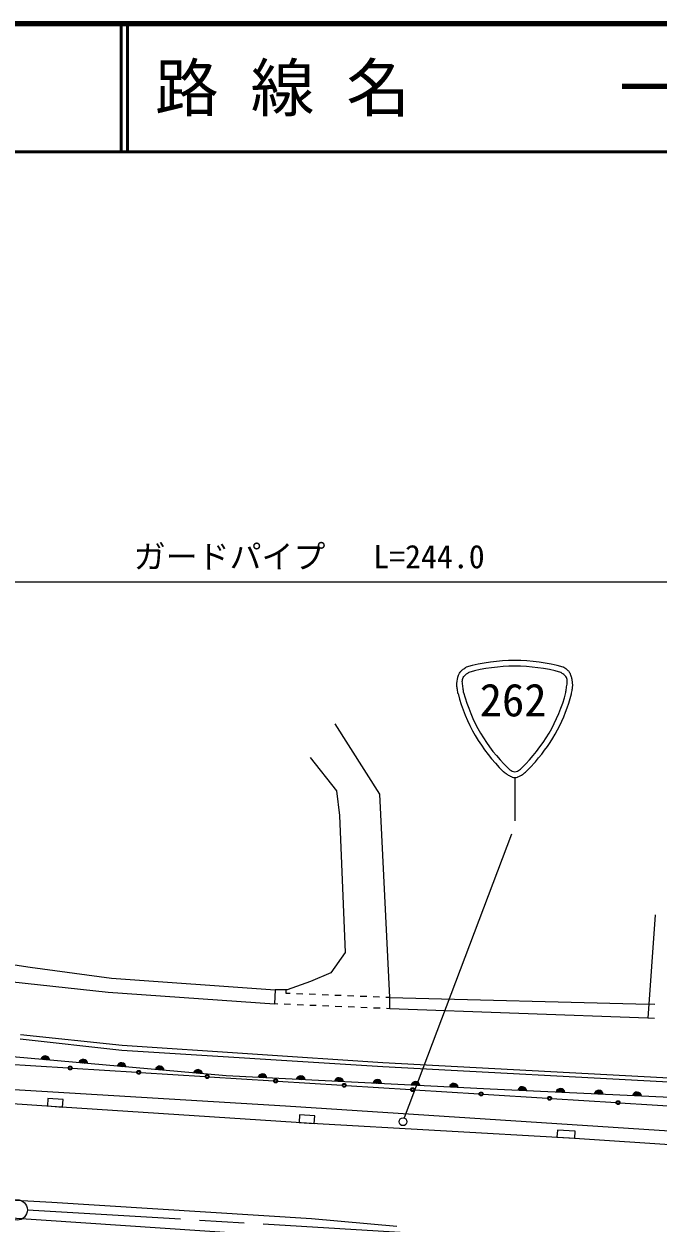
# Model space of a CAD drawing. Units: millimetres, scale not verified. Extents: x 40000 to 680000, y 20000 to 380000.
# Drawn here: x 170134 to 219766, y 286210 to 380000 of the extents above; entities that cross this region are included whole.
import ezdxf
from ezdxf.enums import TextEntityAlignment as Align

# ---------------------------------------------------------------- set-up
doc = ezdxf.new("R2010")
doc.units = ezdxf.units.MM
doc.header["$LTSCALE"] = 1000
doc.linetypes.add('CHAIN', pattern=[18.5, 12, -1.5, 3.5, -1.5])
for name, color, linetype, lineweight in [('M-BGD', 7, 'Continuous', 25), ('M-BMK', 2, 'CHAIN', 13), ('M-BMK-SRVR', 3, 'Continuous', 25), ('M-STR-HTXT', 7, 'Continuous', 13), ('M-STR-STRC', 7, 'Continuous', 25), ('M-STR-STRD', 7, 'Continuous', 25), ('M-TTL', 2, 'Continuous', 140), ('M-TTL-LINE', 7, 'Continuous', 50)]:
    doc.layers.add(name, color=color, linetype=linetype, lineweight=lineweight)
doc.layers.add('M-TTL-TXT', color=7, linetype='Continuous')
doc.styles.add('ＭＳ ゴシック', font='')
doc.styles.get('ＭＳ ゴシック').set_extended_font_data('MS Gothic')

msp = doc.modelspace()

# ---------------------------------------------------------------- linework, layer by layer
at = {"layer": 'M-BGD'}
for p, q in [((197977, 319746), (194488, 325263)), ((192540, 322623), (194597, 320015)), ((194597, 320015), (194833, 318087)), ((198765, 303842), (197977, 319746)), ((194833, 318087), (195288, 307363)), ((219537, 310308), (218961, 302241)), ((161740, 307566), (170630, 306211)), ((195288, 307363), (194146, 305783)), ((170630, 306211), (176980, 305365)), ((194146, 305783), (192552, 305090)), ((165126, 305534), (176726, 304264)), ((176980, 305365), (189792, 304455)), ((192552, 305090), (190737, 304455)), ((176726, 304264), (189747, 303350)), ((189792, 304455), (189747, 303350)), ((190737, 304455), (189792, 304455)), ((190659, 304173), (190668, 304455)), ((190965, 304160), (190659, 304173)), ((191965, 304119), (191465, 304140)), ((192964, 304079), (192464, 304099)), ((193963, 304038), (193463, 304058)), ((194962, 303997), (194462, 304017)), ((195961, 303956), (195462, 303977)), ((196960, 303916), (196461, 303936)), ((197960, 303875), (197460, 303895)), ((190010, 303339), (189747, 303350)), ((191009, 303297), (190509, 303318)), ((192008, 303255), (191508, 303276)), ((193007, 303213), (192508, 303234)), ((194006, 303171), (193507, 303192)), ((195005, 303129), (194506, 303150)), ((196005, 303087), (195505, 303108)), ((197004, 303045), (196504, 303066)), ((198003, 303003), (197503, 303024)), ((198765, 303842), (198459, 303855)), ((198765, 302971), (198502, 302982)), ((198765, 302971), (198765, 303842)), ((198765, 303842), (219039, 303340)), ((218961, 302241), (198765, 302971)), ((219525, 303307), (219039, 303340)), ((219494, 302213), (218961, 302241)), ((169826, 300610), (177790, 299732)), ((169868, 300962), (177826, 300115)), ((185966, 297716), (163613, 299708)), ((177790, 299732), (198213, 298455)), ((177826, 300115), (198231, 298761)), ((168545, 298667), (173606, 298347)), ((173906, 298328), (178966, 298008)), ((198213, 298455), (221577, 297197)), ((198231, 298761), (221594, 297503)), ((179266, 297989), (184326, 297669)), ((184626, 297651), (189686, 297331)), ((206618, 296690), (185966, 297716)), ((189986, 297312), (195046, 296992)), ((195346, 296973), (200406, 296653)), ((200706, 296635), (205766, 296315)), ((226634, 295757), (206618, 296690)), ((172011, 295943), (171972, 295364)), ((173195, 295864), (172011, 295943)), ((173156, 295285), (173195, 295864)), ((206066, 296296), (211126, 295976)), ((211426, 295957), (216487, 295637)), ((216786, 295619), (221847, 295299)), ((171972, 295364), (173156, 295285)), ((191701, 294663), (191664, 294083)), ((192893, 294588), (191701, 294663)), ((192856, 294007), (192893, 294588)), ((191664, 294083), (192856, 294007)), ((211886, 293483), (211853, 292923)), ((211853, 292923), (213258, 292840)), ((213291, 293400), (211886, 293483)), ((213258, 292840), (213291, 293400))]:
    msp.add_line(p, q, dxfattribs=at)
for centre, radius in [((173756, 298337), 150), ((173756, 298337), 120), ((173756, 298337), 100), ((173756, 298337), 100), ((173756, 298337), 100), ((173756, 298337), 100), ((179116, 297999), 150), ((179116, 297999), 120), ((179116, 297999), 100), ((179116, 297999), 100), ((179116, 297999), 100), ((179116, 297999), 100), ((184476, 297660), 150), ((184476, 297660), 120), ((184476, 297660), 100), ((184476, 297660), 100), ((184476, 297660), 100), ((184476, 297660), 100), ((189836, 297321), 150), ((189836, 297321), 120), ((189836, 297321), 100), ((189836, 297321), 100), ((189836, 297321), 100), ((189836, 297321), 100), ((195196, 296983), 150), ((195196, 296983), 120), ((195196, 296983), 100), ((195196, 296983), 100), ((195196, 296983), 100), ((195196, 296983), 100), ((200556, 296644), 150), ((200556, 296644), 120), ((200556, 296644), 100), ((200556, 296644), 100), ((200556, 296644), 100), ((200556, 296644), 100), ((205916, 296305), 150), ((205916, 296305), 120), ((205916, 296305), 100), ((205916, 296305), 100), ((205916, 296305), 100), ((205916, 296305), 100), ((211276, 295967), 150), ((211276, 295967), 120), ((211276, 295967), 100), ((211276, 295967), 100), ((211276, 295967), 100), ((211276, 295967), 100), ((216636, 295628), 150), ((216636, 295628), 120), ((216636, 295628), 100), ((216636, 295628), 100), ((216636, 295628), 100), ((216636, 295628), 100)]:
    msp.add_circle(centre, radius, dxfattribs=at)
for centre, radius, start, end in [((171796, 298924), 354, 3.70307, 166.10824), ((171796, 298924), 283, 5.9271, 163.88421), ((171796, 298924), 212, 9.67343, 160.13788), ((171796, 298924), 142, 17.38516, 152.42615), ((171796, 298924), 100, 27.70282, 142.10849), ((171796, 298924), 100, 27.70282, 142.10849), ((174784, 298658), 354, 3.70307, 166.10824), ((174784, 298658), 283, 5.9271, 163.88421), ((174784, 298658), 212, 9.67343, 160.13788), ((174784, 298658), 142, 17.38516, 152.42615), ((174784, 298658), 100, 27.70282, 142.10849), ((174784, 298658), 100, 27.70282, 142.10849), ((177772, 298392), 354, 3.70307, 166.10824), ((177772, 298392), 283, 5.9271, 163.88421), ((177772, 298392), 212, 9.67343, 160.13788), ((177772, 298392), 142, 17.38516, 152.42615), ((177772, 298392), 100, 27.70282, 142.10849), ((177772, 298392), 100, 27.70282, 142.10849), ((180761, 298125), 354, 3.70307, 166.10824), ((180761, 298125), 283, 5.9271, 163.88421), ((180761, 298125), 212, 9.67343, 160.13788), ((180761, 298125), 142, 17.38516, 152.42615), ((180761, 298125), 100, 27.70282, 142.10849), ((180761, 298125), 100, 27.70282, 142.10849), ((183749, 297859), 354, 3.70307, 166.10824), ((183749, 297859), 283, 5.9271, 163.88421), ((183749, 297859), 212, 9.67343, 160.13788), ((183749, 297859), 142, 17.38516, 152.42615), ((183749, 297859), 100, 27.70282, 142.10849), ((183749, 297859), 100, 27.70282, 142.10849), ((188798, 297521), 354, 5.95373, 168.35891), ((188798, 297521), 283, 8.17777, 166.13487), ((188798, 297521), 212, 11.92409, 162.38854), ((188798, 297521), 142, 19.63582, 154.67681), ((188798, 297521), 100, 29.95349, 144.35915), ((188798, 297521), 100, 29.95349, 144.35915), ((191795, 297372), 354, 5.95373, 168.35891), ((191795, 297372), 283, 8.17777, 166.13487), ((191795, 297372), 212, 11.92409, 162.38854), ((191795, 297372), 142, 19.63582, 154.67681), ((191795, 297372), 100, 29.95349, 144.35915), ((191795, 297372), 100, 29.95349, 144.35915), ((194791, 297223), 354, 5.95373, 168.35891), ((194791, 297223), 283, 8.17777, 166.13487), ((194791, 297223), 212, 11.92409, 162.38854), ((194791, 297223), 142, 19.63582, 154.67681), ((194791, 297223), 100, 29.95349, 144.35915), ((194791, 297223), 100, 29.95349, 144.35915), ((197787, 297074), 354, 5.95373, 168.35891), ((197787, 297074), 283, 8.17777, 166.13487), ((197787, 297074), 212, 11.92409, 162.38854), ((197787, 297074), 142, 19.63582, 154.67681), ((197787, 297074), 100, 29.95349, 144.35915), ((197787, 297074), 100, 29.95349, 144.35915), ((200784, 296925), 354, 5.95373, 168.35891), ((200784, 296925), 283, 8.17777, 166.13487), ((200784, 296925), 212, 11.92409, 162.38854), ((200784, 296925), 142, 19.63582, 154.67681), ((200784, 296925), 100, 29.95349, 144.35915), ((200784, 296925), 100, 29.95349, 144.35915), ((203780, 296776), 354, 5.95373, 168.35891), ((203780, 296776), 283, 8.17777, 166.13487), ((203780, 296776), 212, 11.92409, 162.38854), ((203780, 296776), 142, 19.63582, 154.67681), ((203780, 296776), 100, 29.95349, 144.35915), ((203780, 296776), 100, 29.95349, 144.35915), ((209132, 296518), 354, 6.13032, 168.5355), ((209132, 296518), 283, 8.35436, 166.31146), ((209132, 296518), 212, 12.10069, 162.56514), ((209132, 296518), 142, 19.81242, 154.85341), ((209132, 296518), 100, 30.13008, 144.53575), ((209132, 296518), 100, 30.13008, 144.53575), ((212129, 296379), 354, 6.13032, 168.5355), ((212129, 296379), 283, 8.35436, 166.31146), ((212129, 296379), 212, 12.10069, 162.56514), ((212129, 296379), 142, 19.81242, 154.85341), ((212129, 296379), 100, 30.13008, 144.53575), ((212129, 296379), 100, 30.13008, 144.53575), ((215125, 296239), 354, 6.13032, 168.5355), ((215125, 296239), 283, 8.35436, 166.31146), ((215125, 296239), 212, 12.10069, 162.56514), ((215125, 296239), 142, 19.81242, 154.85341), ((218122, 296100), 354, 6.13032, 168.5355), ((218122, 296100), 283, 8.35436, 166.31146), ((215125, 296239), 100, 30.13008, 144.53575), ((215125, 296239), 100, 30.13008, 144.53575), ((218122, 296100), 212, 12.10069, 162.56514), ((218122, 296100), 142, 19.81242, 154.85341), ((218122, 296100), 100, 30.13008, 144.53575), ((218122, 296100), 100, 30.13008, 144.53575)]:
    msp.add_arc(centre, radius, start, end, dxfattribs=at)
at = {"layer": 'M-BMK'}
msp.add_line((170401, 287239), (207290, 285045), dxfattribs=at)
at = {"layer": 'M-BMK-SRVR'}
msp.add_circle((169601, 287235), 800, dxfattribs=at)
at = {"layer": 'M-STR-HTXT'}
msp.add_line((73761, 336374), (312269, 336374), dxfattribs=at)
at = {"layer": 'M-STR-STRC'}
for p, q in [((208551, 321059), (208551, 317673)), ((208302, 316627), (199882, 294426))]:
    msp.add_line(p, q, dxfattribs=at)
msp.add_circle((199807, 294131), 305, dxfattribs=at)
for centre, radius, start, end in [((208551, 316129), 14089, 74.37436, 105.62533), ((208551, 316129), 13639, 74.69511, 105.30489), ((216717, 330887), 13024, 194.53156, 225.907), ((216717, 330887), 12574, 194.63957, 226.12), ((200386, 330887), 12574, 313.88, 345.36043), ((200386, 330887), 13024, 318.73123, 345.42803)]:
    msp.add_arc(centre, radius, start, end, dxfattribs=at)
for points, knots in [([(204110, 327619), (204110, 327619), (204110, 327621), (204110, 327621), (204109, 327622), (204109, 327626), (204109, 327627), (204108, 327628), (204108, 327633), (204108, 327635), (204107, 327637), (204106, 327642), (204106, 327644), (204099, 327687), (204078, 327817), (204071, 327860), (204066, 327893), (204048, 327994), (204043, 328028), (204038, 328056), (204026, 328142), (204023, 328171), (204021, 328200), (204015, 328285), (204016, 328314), (204018, 328366), (204028, 328521), (204034, 328573), (204042, 328629), (204074, 328798), (204089, 328853), (204103, 328907), (204155, 329067), (204177, 329119), (204197, 329164), (204271, 329294), (204298, 329335), (204310, 329353), (204354, 329400), (204370, 329415), (204386, 329431), (204439, 329473), (204456, 329487), (204478, 329503), (204543, 329549), (204565, 329564), (204592, 329583), (204675, 329640), (204702, 329659), (204706, 329661), (204718, 329670), (204722, 329673), (204725, 329675), (204736, 329682), (204739, 329685), (204742, 329687), (204749, 329692), (204752, 329694), (204753, 329694), (204756, 329696), (204757, 329697)], [0, 0, 0, 0, 1, 1, 1, 2, 2, 2, 3, 3, 3, 4, 4, 4, 5, 5, 5, 6, 6, 6, 7, 7, 7, 8, 8, 8, 9, 9, 9, 10, 10, 10, 11, 11, 11, 12, 12, 12, 13, 13, 13, 14, 14, 14, 15, 15, 15, 16, 16, 16, 17, 17, 17, 18, 18, 18, 19, 19, 19, 20, 20, 20, 20]), ([(204551, 327709), (204550, 327722), (204544, 327760), (204542, 327773), (204538, 327805), (204524, 327902), (204519, 327934), (204514, 327977), (204496, 328104), (204491, 328147), (204485, 328191), (204468, 328323), (204463, 328366), (204459, 328405), (204447, 328520), (204446, 328558), (204445, 328591), (204448, 328690), (204455, 328723), (204461, 328754), (204491, 328845), (204506, 328872), (204524, 328905), (204594, 328992), (204619, 329019), (204637, 329040), (204702, 329096), (204723, 329114), (204744, 329132), (204810, 329183), (204832, 329199), (204849, 329212), (204900, 329248), (204917, 329261), (204924, 329265), (204944, 329280), (204951, 329284)], [0, 0, 0, 0, 1, 1, 1, 2, 2, 2, 3, 3, 3, 4, 4, 4, 5, 5, 5, 6, 6, 6, 7, 7, 7, 8, 8, 8, 9, 9, 9, 10, 10, 10, 11, 11, 11, 12, 12, 12, 12]), ([(212551, 327709), (212553, 327722), (212559, 327760), (212561, 327773), (212565, 327805), (212579, 327902), (212583, 327934), (212589, 327977), (212607, 328104), (212612, 328147), (212618, 328191), (212635, 328323), (212640, 328366), (212644, 328405), (212656, 328520), (212657, 328558), (212658, 328591), (212655, 328690), (212648, 328723), (212642, 328754), (212612, 328845), (212596, 328872), (212579, 328905), (212509, 328992), (212484, 329019), (212465, 329040), (212401, 329096), (212380, 329114), (212358, 329132), (212293, 329183), (212271, 329199), (212254, 329212), (212203, 329248), (212186, 329261), (212179, 329265), (212158, 329280), (212151, 329284)], [0, 0, 0, 0, 1, 1, 1, 2, 2, 2, 3, 3, 3, 4, 4, 4, 5, 5, 5, 6, 6, 6, 7, 7, 7, 8, 8, 8, 9, 9, 9, 10, 10, 10, 11, 11, 11, 12, 12, 12, 12]), ([(212991, 327610), (212991, 327611), (212991, 327612), (212991, 327613), (212991, 327615), (212992, 327619), (212993, 327621), (212993, 327623), (212994, 327629), (212994, 327632), (212995, 327634), (212996, 327641), (212997, 327644), (213005, 327687), (213028, 327816), (213036, 327859), (213042, 327892), (213060, 327993), (213065, 328026), (213069, 328055), (213080, 328141), (213082, 328170), (213084, 328199), (213088, 328285), (213087, 328314), (213085, 328366), (213073, 328522), (213066, 328573), (213059, 328630), (213027, 328798), (213012, 328853), (212998, 328908), (212947, 329068), (212925, 329119), (212906, 329165), (212832, 329294), (212805, 329335), (212793, 329353), (212749, 329400), (212733, 329415), (212717, 329431), (212664, 329473), (212646, 329487), (212625, 329503), (212560, 329549), (212538, 329564), (212511, 329583), (212428, 329640), (212401, 329659), (212397, 329661), (212385, 329670), (212381, 329673), (212378, 329675), (212367, 329682), (212364, 329685), (212361, 329687), (212354, 329692), (212351, 329694), (212350, 329694), (212347, 329696), (212346, 329697)], [0, 0, 0, 0, 1, 1, 1, 2, 2, 2, 3, 3, 3, 4, 4, 4, 5, 5, 5, 6, 6, 6, 7, 7, 7, 8, 8, 8, 9, 9, 9, 10, 10, 10, 11, 11, 11, 12, 12, 12, 13, 13, 13, 14, 14, 14, 15, 15, 15, 16, 16, 16, 17, 17, 17, 18, 18, 18, 19, 19, 19, 20, 20, 20, 20]), ([(207655, 321533), (207655, 321533), (207655, 321533), (207655, 321533), (207656, 321532), (207657, 321531), (207658, 321531), (207658, 321531), (207660, 321529), (207660, 321529), (207661, 321528), (207663, 321527), (207664, 321526), (207718, 321486), (207880, 321366), (207935, 321327), (207979, 321296), (208113, 321207), (208160, 321181), (208198, 321159), (208317, 321103), (208359, 321090), (208396, 321079), (208512, 321059), (208551, 321059), (208592, 321060), (208715, 321080), (208754, 321091), (208799, 321104), (208928, 321160), (208970, 321182), (209018, 321208), (209154, 321297), (209198, 321329), (209248, 321365), (209393, 321485), (209439, 321526), (209493, 321575), (209650, 321727), (209702, 321779), (209750, 321828), (209891, 321979), (209938, 322029), (209973, 322067), (210075, 322182), (210109, 322220), (210122, 322235), (210162, 322281), (210175, 322297)], [0, 0, 0, 0, 1, 1, 1, 2, 2, 2, 3, 3, 3, 4, 4, 4, 5, 5, 5, 6, 6, 6, 7, 7, 7, 8, 8, 8, 9, 9, 9, 10, 10, 10, 11, 11, 11, 12, 12, 12, 13, 13, 13, 14, 14, 14, 15, 15, 15, 16, 16, 16, 16]), ([(208001, 321824), (208010, 321813), (208039, 321784), (208049, 321775), (208073, 321752), (208147, 321686), (208173, 321667), (208207, 321643), (208311, 321574), (208349, 321559), (208388, 321543), (208510, 321509), (208551, 321509), (208593, 321509), (208715, 321543), (208753, 321559), (208792, 321574), (208896, 321643), (208930, 321667), (208956, 321686), (209030, 321752), (209054, 321775), (209064, 321784), (209093, 321813), (209101, 321824)], [0, 0, 0, 0, 1, 1, 1, 2, 2, 2, 3, 3, 3, 4, 4, 4, 5, 5, 5, 6, 6, 6, 7, 7, 7, 8, 8, 8, 8])]:
    msp.add_open_spline(points, degree=3, knots=knots, dxfattribs=at)
at = {"layer": 'M-STR-STRD'}
for p, q in [((99510, 300877), (190611, 295374)), ((153019, 296644), (173085, 295289)), ((173085, 295289), (192643, 294019)), ((190611, 295374), (315313, 287251)), ((192643, 294019), (212840, 292867)), ((212840, 292867), (233029, 291564)), ((143960, 289363), (172323, 287839)), ((172323, 287839), (192643, 286569)), ((168767, 286653), (190103, 285214)), ((192643, 286569), (199332, 285976))]:
    msp.add_line(p, q, dxfattribs=at)
at = {"layer": 'M-TTL'}
msp.add_line((680000, 380000), (40000, 380000), dxfattribs=at)
at = {"layer": 'M-TTL-LINE'}
for p, q in [((177750, 380000), (177750, 370000)), ((178250, 380000), (178250, 370000)), ((40000, 370000), (680000, 370000))]:
    msp.add_line(p, q, dxfattribs=at)

# ---------------------------------------------------------------- texts
at = {"layer": 'M-STR-HTXT', "style": 'ＭＳ ゴシック'}
msp.add_text('ガードパイプ   L=244.0', height=1833, dxfattribs=at).set_placement((192462, 336874), align=Align.BOTTOM_CENTER)
at = {"layer": 'M-STR-STRC', "style": 'ＭＳ ゴシック'}
msp.add_text('262', height=2566, dxfattribs=at).set_placement((205805, 325070), align=Align.BOTTOM_LEFT)
at = {"layer": 'M-TTL-TXT', "style": 'ＭＳ ゴシック'}
for s, p in [('路 線 名', (180380, 375000)), ('一般国道\u3000262号', (216734, 375000))]:
    msp.add_text(s, height=3666, dxfattribs=at).set_placement(p, align=Align.MIDDLE_LEFT)

doc.saveas('drawing.dxf')
